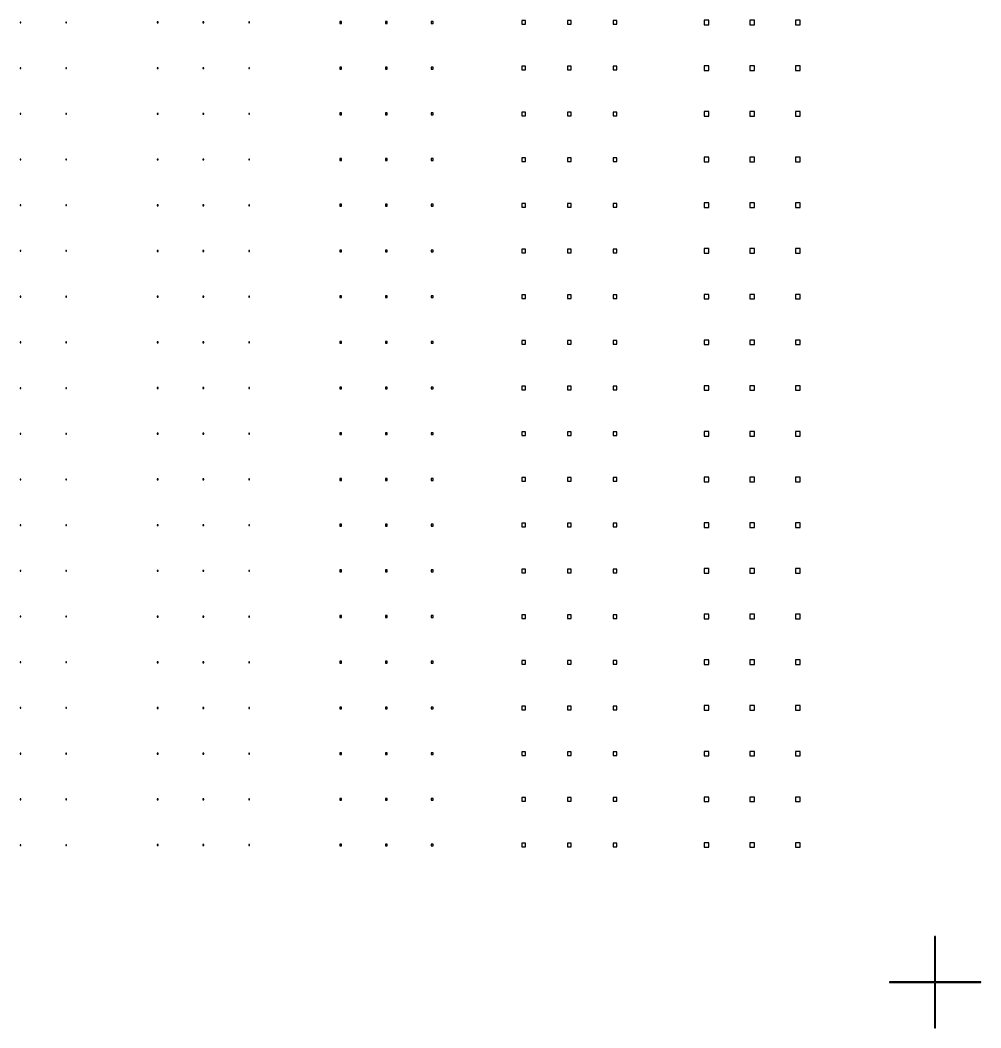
# Model space of a CAD drawing. Header units: metres. Extents: x -21500 to 21500, y -23900 to 23900.
# Drawn here: x 10996 to 21500, y -23900 to -12875 of the extents above; entities that cross this region are included whole.
import ezdxf

# ---------------------------------------------------------------- set-up
doc = ezdxf.new("R2010")
doc.units = ezdxf.units.M

msp = doc.modelspace()

# ---------------------------------------------------------------- linework, layer by layer
for p, q in [((11004, -12896), (10996, -12896)), ((10996, -12896), (10996, -12904)), ((11004, -12904), (11004, -12896)), ((11504, -12896), (11496, -12896)), ((11496, -12896), (11496, -12904)), ((11504, -12904), (11504, -12896)), ((12505, -12895), (12495, -12895)), ((12495, -12895), (12495, -12905)), ((12505, -12905), (12505, -12895)), ((13005, -12895), (12995, -12895)), ((12995, -12895), (12995, -12905)), ((13005, -12905), (13005, -12895)), ((13505, -12895), (13495, -12895)), ((13495, -12895), (13495, -12905)), ((13505, -12905), (13505, -12895)), ((14510, -12890), (14490, -12890)), ((14490, -12890), (14490, -12910)), ((14510, -12910), (14510, -12890)), ((15010, -12890), (14990, -12890)), ((14990, -12890), (14990, -12910)), ((15010, -12910), (15010, -12890)), ((15510, -12890), (15490, -12890)), ((15490, -12890), (15490, -12910)), ((15510, -12910), (15510, -12890)), ((16520, -12880), (16480, -12880)), ((16480, -12880), (16480, -12920)), ((16520, -12920), (16520, -12880)), ((17020, -12880), (16980, -12880)), ((16980, -12880), (16980, -12920)), ((17020, -12920), (17020, -12880)), ((17520, -12880), (17480, -12880)), ((17480, -12880), (17480, -12920)), ((17520, -12920), (17520, -12880)), ((18525, -12875), (18475, -12875)), ((18475, -12875), (18475, -12925)), ((18525, -12925), (18525, -12875)), ((19025, -12875), (18975, -12875)), ((18975, -12875), (18975, -12925)), ((19025, -12925), (19025, -12875)), ((19525, -12875), (19475, -12875)), ((19475, -12875), (19475, -12925)), ((19525, -12925), (19525, -12875)), ((10996, -12904), (11004, -12904)), ((11496, -12904), (11504, -12904)), ((12495, -12905), (12505, -12905)), ((12995, -12905), (13005, -12905)), ((13495, -12905), (13505, -12905)), ((14490, -12910), (14510, -12910)), ((14990, -12910), (15010, -12910)), ((15490, -12910), (15510, -12910)), ((16480, -12920), (16520, -12920)), ((16980, -12920), (17020, -12920)), ((17480, -12920), (17520, -12920)), ((18475, -12925), (18525, -12925)), ((18975, -12925), (19025, -12925)), ((19475, -12925), (19525, -12925)), ((11004, -13396), (10996, -13396)), ((10996, -13396), (10996, -13404)), ((10996, -13404), (11004, -13404)), ((11004, -13404), (11004, -13396)), ((11504, -13396), (11496, -13396)), ((11496, -13396), (11496, -13404)), ((11496, -13404), (11504, -13404)), ((11504, -13404), (11504, -13396)), ((12505, -13395), (12495, -13395)), ((12495, -13395), (12495, -13405)), ((12495, -13405), (12505, -13405)), ((12505, -13405), (12505, -13395)), ((13005, -13395), (12995, -13395)), ((12995, -13395), (12995, -13405)), ((12995, -13405), (13005, -13405)), ((13005, -13405), (13005, -13395)), ((13505, -13395), (13495, -13395)), ((13495, -13395), (13495, -13405)), ((13495, -13405), (13505, -13405)), ((13505, -13405), (13505, -13395)), ((14510, -13390), (14490, -13390)), ((14490, -13390), (14490, -13410)), ((14490, -13410), (14510, -13410)), ((14510, -13410), (14510, -13390)), ((15010, -13390), (14990, -13390)), ((14990, -13390), (14990, -13410)), ((14990, -13410), (15010, -13410)), ((15010, -13410), (15010, -13390)), ((15510, -13390), (15490, -13390)), ((15490, -13390), (15490, -13410)), ((15490, -13410), (15510, -13410)), ((15510, -13410), (15510, -13390)), ((16520, -13380), (16480, -13380)), ((16480, -13380), (16480, -13420)), ((16480, -13420), (16520, -13420)), ((16520, -13420), (16520, -13380)), ((17020, -13380), (16980, -13380)), ((16980, -13380), (16980, -13420)), ((16980, -13420), (17020, -13420)), ((17020, -13420), (17020, -13380)), ((17520, -13380), (17480, -13380)), ((17480, -13380), (17480, -13420)), ((17480, -13420), (17520, -13420)), ((17520, -13420), (17520, -13380)), ((18525, -13375), (18475, -13375)), ((18475, -13375), (18475, -13425)), ((18475, -13425), (18525, -13425)), ((18525, -13425), (18525, -13375)), ((19025, -13375), (18975, -13375)), ((18975, -13375), (18975, -13425)), ((18975, -13425), (19025, -13425)), ((19025, -13425), (19025, -13375)), ((19525, -13375), (19475, -13375)), ((19475, -13375), (19475, -13425)), ((19475, -13425), (19525, -13425)), ((19525, -13425), (19525, -13375)), ((14510, -13890), (14490, -13890)), ((14490, -13890), (14490, -13910)), ((14510, -13910), (14510, -13890)), ((15010, -13890), (14990, -13890)), ((14990, -13890), (14990, -13910)), ((15010, -13910), (15010, -13890)), ((15510, -13890), (15490, -13890)), ((15490, -13890), (15490, -13910)), ((15510, -13910), (15510, -13890)), ((16520, -13880), (16480, -13880)), ((16480, -13880), (16480, -13920)), ((16520, -13920), (16520, -13880)), ((17020, -13880), (16980, -13880)), ((16980, -13880), (16980, -13920)), ((17020, -13920), (17020, -13880)), ((17520, -13880), (17480, -13880)), ((17480, -13880), (17480, -13920)), ((17520, -13920), (17520, -13880)), ((18525, -13875), (18475, -13875)), ((18475, -13875), (18475, -13925)), ((18525, -13925), (18525, -13875)), ((19025, -13875), (18975, -13875)), ((18975, -13875), (18975, -13925)), ((19025, -13925), (19025, -13875)), ((19525, -13875), (19475, -13875)), ((19475, -13875), (19475, -13925)), ((19525, -13925), (19525, -13875)), ((11004, -13896), (10996, -13896)), ((10996, -13896), (10996, -13904)), ((10996, -13904), (11004, -13904)), ((11004, -13904), (11004, -13896)), ((11504, -13896), (11496, -13896)), ((11496, -13896), (11496, -13904)), ((11496, -13904), (11504, -13904)), ((11504, -13904), (11504, -13896)), ((12505, -13895), (12495, -13895)), ((12495, -13895), (12495, -13905)), ((12495, -13905), (12505, -13905)), ((12505, -13905), (12505, -13895)), ((13005, -13895), (12995, -13895)), ((12995, -13895), (12995, -13905)), ((12995, -13905), (13005, -13905)), ((13005, -13905), (13005, -13895)), ((13505, -13895), (13495, -13895)), ((13495, -13895), (13495, -13905)), ((13495, -13905), (13505, -13905)), ((13505, -13905), (13505, -13895)), ((14490, -13910), (14510, -13910)), ((14990, -13910), (15010, -13910)), ((15490, -13910), (15510, -13910)), ((16480, -13920), (16520, -13920)), ((16980, -13920), (17020, -13920)), ((17480, -13920), (17520, -13920)), ((18475, -13925), (18525, -13925)), ((18975, -13925), (19025, -13925)), ((19475, -13925), (19525, -13925)), ((11004, -14396), (10996, -14396)), ((10996, -14396), (10996, -14404)), ((10996, -14404), (11004, -14404)), ((11004, -14404), (11004, -14396)), ((11504, -14396), (11496, -14396)), ((11496, -14396), (11496, -14404)), ((11496, -14404), (11504, -14404)), ((11504, -14404), (11504, -14396)), ((12505, -14395), (12495, -14395)), ((12495, -14395), (12495, -14405)), ((12495, -14405), (12505, -14405)), ((12505, -14405), (12505, -14395)), ((13005, -14395), (12995, -14395)), ((12995, -14395), (12995, -14405)), ((12995, -14405), (13005, -14405)), ((13005, -14405), (13005, -14395)), ((13505, -14395), (13495, -14395)), ((13495, -14395), (13495, -14405)), ((13495, -14405), (13505, -14405)), ((13505, -14405), (13505, -14395)), ((14510, -14390), (14490, -14390)), ((14490, -14390), (14490, -14410)), ((14490, -14410), (14510, -14410)), ((14510, -14410), (14510, -14390)), ((15010, -14390), (14990, -14390)), ((14990, -14390), (14990, -14410)), ((14990, -14410), (15010, -14410)), ((15010, -14410), (15010, -14390)), ((15510, -14390), (15490, -14390)), ((15490, -14390), (15490, -14410)), ((15490, -14410), (15510, -14410)), ((15510, -14410), (15510, -14390)), ((16520, -14380), (16480, -14380)), ((16480, -14380), (16480, -14420)), ((16480, -14420), (16520, -14420)), ((16520, -14420), (16520, -14380)), ((17020, -14380), (16980, -14380)), ((16980, -14380), (16980, -14420)), ((16980, -14420), (17020, -14420)), ((17020, -14420), (17020, -14380)), ((17520, -14380), (17480, -14380)), ((17480, -14380), (17480, -14420)), ((17480, -14420), (17520, -14420)), ((17520, -14420), (17520, -14380)), ((18525, -14375), (18475, -14375)), ((18475, -14375), (18475, -14425)), ((18475, -14425), (18525, -14425)), ((18525, -14425), (18525, -14375)), ((19025, -14375), (18975, -14375)), ((18975, -14375), (18975, -14425)), ((18975, -14425), (19025, -14425)), ((19025, -14425), (19025, -14375)), ((19525, -14375), (19475, -14375)), ((19475, -14375), (19475, -14425)), ((19475, -14425), (19525, -14425)), ((19525, -14425), (19525, -14375)), ((16520, -14880), (16480, -14880)), ((16480, -14880), (16480, -14920)), ((16520, -14920), (16520, -14880)), ((17020, -14880), (16980, -14880)), ((16980, -14880), (16980, -14920)), ((17020, -14920), (17020, -14880)), ((17520, -14880), (17480, -14880)), ((17480, -14880), (17480, -14920)), ((17520, -14920), (17520, -14880)), ((18525, -14875), (18475, -14875)), ((18475, -14875), (18475, -14925)), ((18525, -14925), (18525, -14875)), ((19025, -14875), (18975, -14875)), ((18975, -14875), (18975, -14925)), ((19025, -14925), (19025, -14875)), ((19525, -14875), (19475, -14875)), ((19475, -14875), (19475, -14925)), ((19525, -14925), (19525, -14875)), ((11004, -14896), (10996, -14896)), ((10996, -14896), (10996, -14904)), ((10996, -14904), (11004, -14904)), ((11004, -14904), (11004, -14896)), ((11504, -14896), (11496, -14896)), ((11496, -14896), (11496, -14904)), ((11496, -14904), (11504, -14904)), ((11504, -14904), (11504, -14896)), ((12505, -14895), (12495, -14895)), ((12495, -14895), (12495, -14905)), ((12495, -14905), (12505, -14905)), ((12505, -14905), (12505, -14895)), ((13005, -14895), (12995, -14895)), ((12995, -14895), (12995, -14905)), ((12995, -14905), (13005, -14905)), ((13005, -14905), (13005, -14895)), ((13505, -14895), (13495, -14895)), ((13495, -14895), (13495, -14905)), ((13495, -14905), (13505, -14905)), ((13505, -14905), (13505, -14895)), ((14510, -14890), (14490, -14890)), ((14490, -14890), (14490, -14910)), ((14490, -14910), (14510, -14910)), ((14510, -14910), (14510, -14890)), ((15010, -14890), (14990, -14890)), ((14990, -14890), (14990, -14910)), ((14990, -14910), (15010, -14910)), ((15010, -14910), (15010, -14890)), ((15510, -14890), (15490, -14890)), ((15490, -14890), (15490, -14910)), ((15490, -14910), (15510, -14910)), ((15510, -14910), (15510, -14890)), ((16480, -14920), (16520, -14920)), ((16980, -14920), (17020, -14920)), ((17480, -14920), (17520, -14920)), ((18475, -14925), (18525, -14925)), ((18975, -14925), (19025, -14925)), ((19475, -14925), (19525, -14925)), ((11004, -15396), (10996, -15396)), ((10996, -15396), (10996, -15404)), ((10996, -15404), (11004, -15404)), ((11004, -15404), (11004, -15396)), ((11504, -15396), (11496, -15396)), ((11496, -15396), (11496, -15404)), ((11496, -15404), (11504, -15404)), ((11504, -15404), (11504, -15396)), ((12505, -15395), (12495, -15395)), ((12495, -15395), (12495, -15405)), ((12495, -15405), (12505, -15405)), ((12505, -15405), (12505, -15395)), ((13005, -15395), (12995, -15395)), ((12995, -15395), (12995, -15405)), ((12995, -15405), (13005, -15405)), ((13005, -15405), (13005, -15395)), ((13505, -15395), (13495, -15395)), ((13495, -15395), (13495, -15405)), ((13495, -15405), (13505, -15405)), ((13505, -15405), (13505, -15395)), ((14510, -15390), (14490, -15390)), ((14490, -15390), (14490, -15410)), ((14490, -15410), (14510, -15410)), ((14510, -15410), (14510, -15390)), ((15010, -15390), (14990, -15390)), ((14990, -15390), (14990, -15410)), ((14990, -15410), (15010, -15410)), ((15010, -15410), (15010, -15390)), ((15510, -15390), (15490, -15390)), ((15490, -15390), (15490, -15410)), ((15490, -15410), (15510, -15410)), ((15510, -15410), (15510, -15390)), ((16520, -15380), (16480, -15380)), ((16480, -15380), (16480, -15420)), ((16480, -15420), (16520, -15420)), ((16520, -15420), (16520, -15380)), ((17020, -15380), (16980, -15380)), ((16980, -15380), (16980, -15420)), ((16980, -15420), (17020, -15420)), ((17020, -15420), (17020, -15380)), ((17520, -15380), (17480, -15380)), ((17480, -15380), (17480, -15420)), ((17480, -15420), (17520, -15420)), ((17520, -15420), (17520, -15380)), ((18525, -15375), (18475, -15375)), ((18475, -15375), (18475, -15425)), ((18475, -15425), (18525, -15425)), ((18525, -15425), (18525, -15375)), ((19025, -15375), (18975, -15375)), ((18975, -15375), (18975, -15425)), ((18975, -15425), (19025, -15425)), ((19025, -15425), (19025, -15375)), ((19525, -15375), (19475, -15375)), ((19475, -15375), (19475, -15425)), ((19475, -15425), (19525, -15425)), ((19525, -15425), (19525, -15375)), ((18525, -15875), (18475, -15875)), ((18475, -15875), (18475, -15925)), ((18525, -15925), (18525, -15875)), ((19025, -15875), (18975, -15875)), ((18975, -15875), (18975, -15925)), ((19025, -15925), (19025, -15875)), ((19525, -15875), (19475, -15875)), ((19475, -15875), (19475, -15925)), ((19525, -15925), (19525, -15875)), ((11004, -15896), (10996, -15896)), ((10996, -15896), (10996, -15904)), ((10996, -15904), (11004, -15904)), ((11004, -15904), (11004, -15896)), ((11504, -15896), (11496, -15896)), ((11496, -15896), (11496, -15904)), ((11496, -15904), (11504, -15904)), ((11504, -15904), (11504, -15896)), ((12505, -15895), (12495, -15895)), ((12495, -15895), (12495, -15905)), ((12495, -15905), (12505, -15905)), ((12505, -15905), (12505, -15895)), ((13005, -15895), (12995, -15895)), ((12995, -15895), (12995, -15905)), ((12995, -15905), (13005, -15905)), ((13005, -15905), (13005, -15895)), ((13505, -15895), (13495, -15895)), ((13495, -15895), (13495, -15905)), ((13495, -15905), (13505, -15905)), ((13505, -15905), (13505, -15895)), ((14510, -15890), (14490, -15890)), ((14490, -15890), (14490, -15910)), ((14490, -15910), (14510, -15910)), ((14510, -15910), (14510, -15890)), ((15010, -15890), (14990, -15890)), ((14990, -15890), (14990, -15910)), ((14990, -15910), (15010, -15910)), ((15010, -15910), (15010, -15890)), ((15510, -15890), (15490, -15890)), ((15490, -15890), (15490, -15910)), ((15490, -15910), (15510, -15910)), ((15510, -15910), (15510, -15890)), ((16520, -15880), (16480, -15880)), ((16480, -15880), (16480, -15920)), ((16480, -15920), (16520, -15920)), ((16520, -15920), (16520, -15880)), ((17020, -15880), (16980, -15880)), ((16980, -15880), (16980, -15920)), ((16980, -15920), (17020, -15920)), ((17020, -15920), (17020, -15880)), ((17520, -15880), (17480, -15880)), ((17480, -15880), (17480, -15920)), ((17480, -15920), (17520, -15920)), ((17520, -15920), (17520, -15880)), ((18475, -15925), (18525, -15925)), ((18975, -15925), (19025, -15925)), ((19475, -15925), (19525, -15925)), ((11004, -16396), (10996, -16396)), ((10996, -16396), (10996, -16404)), ((10996, -16404), (11004, -16404)), ((11004, -16404), (11004, -16396)), ((11504, -16396), (11496, -16396)), ((11496, -16396), (11496, -16404)), ((11496, -16404), (11504, -16404)), ((11504, -16404), (11504, -16396)), ((12505, -16395), (12495, -16395)), ((12495, -16395), (12495, -16405)), ((12495, -16405), (12505, -16405)), ((12505, -16405), (12505, -16395)), ((13005, -16395), (12995, -16395)), ((12995, -16395), (12995, -16405)), ((12995, -16405), (13005, -16405)), ((13005, -16405), (13005, -16395)), ((13505, -16395), (13495, -16395)), ((13495, -16395), (13495, -16405)), ((13495, -16405), (13505, -16405)), ((13505, -16405), (13505, -16395)), ((14510, -16390), (14490, -16390)), ((14490, -16390), (14490, -16410)), ((14490, -16410), (14510, -16410)), ((14510, -16410), (14510, -16390)), ((15010, -16390), (14990, -16390)), ((14990, -16390), (14990, -16410)), ((14990, -16410), (15010, -16410)), ((15010, -16410), (15010, -16390)), ((15510, -16390), (15490, -16390)), ((15490, -16390), (15490, -16410)), ((15490, -16410), (15510, -16410)), ((15510, -16410), (15510, -16390)), ((16520, -16380), (16480, -16380)), ((16480, -16380), (16480, -16420)), ((16480, -16420), (16520, -16420)), ((16520, -16420), (16520, -16380)), ((17020, -16380), (16980, -16380)), ((16980, -16380), (16980, -16420)), ((16980, -16420), (17020, -16420)), ((17020, -16420), (17020, -16380)), ((17520, -16380), (17480, -16380)), ((17480, -16380), (17480, -16420)), ((17480, -16420), (17520, -16420)), ((17520, -16420), (17520, -16380)), ((18525, -16375), (18475, -16375)), ((18475, -16375), (18475, -16425)), ((18475, -16425), (18525, -16425)), ((18525, -16425), (18525, -16375)), ((19025, -16375), (18975, -16375)), ((18975, -16375), (18975, -16425)), ((18975, -16425), (19025, -16425)), ((19025, -16425), (19025, -16375)), ((19525, -16375), (19475, -16375)), ((19475, -16375), (19475, -16425)), ((19475, -16425), (19525, -16425)), ((19525, -16425), (19525, -16375)), ((11004, -16896), (10996, -16896)), ((10996, -16896), (10996, -16904)), ((10996, -16904), (11004, -16904)), ((11004, -16904), (11004, -16896)), ((11504, -16896), (11496, -16896)), ((11496, -16896), (11496, -16904)), ((11496, -16904), (11504, -16904)), ((11504, -16904), (11504, -16896)), ((12505, -16895), (12495, -16895)), ((12495, -16895), (12495, -16905)), ((12495, -16905), (12505, -16905)), ((12505, -16905), (12505, -16895)), ((13005, -16895), (12995, -16895)), ((12995, -16895), (12995, -16905)), ((12995, -16905), (13005, -16905)), ((13005, -16905), (13005, -16895)), ((13505, -16895), (13495, -16895)), ((13495, -16895), (13495, -16905)), ((13495, -16905), (13505, -16905)), ((13505, -16905), (13505, -16895)), ((14510, -16890), (14490, -16890)), ((14490, -16890), (14490, -16910)), ((14490, -16910), (14510, -16910)), ((14510, -16910), (14510, -16890)), ((15010, -16890), (14990, -16890)), ((14990, -16890), (14990, -16910)), ((14990, -16910), (15010, -16910)), ((15010, -16910), (15010, -16890)), ((15510, -16890), (15490, -16890)), ((15490, -16890), (15490, -16910)), ((15490, -16910), (15510, -16910)), ((15510, -16910), (15510, -16890)), ((16520, -16880), (16480, -16880)), ((16480, -16880), (16480, -16920)), ((16480, -16920), (16520, -16920)), ((16520, -16920), (16520, -16880)), ((17020, -16880), (16980, -16880)), ((16980, -16880), (16980, -16920)), ((16980, -16920), (17020, -16920)), ((17020, -16920), (17020, -16880)), ((17520, -16880), (17480, -16880)), ((17480, -16880), (17480, -16920)), ((17480, -16920), (17520, -16920)), ((17520, -16920), (17520, -16880)), ((18525, -16875), (18475, -16875)), ((18475, -16875), (18475, -16925)), ((18475, -16925), (18525, -16925)), ((18525, -16925), (18525, -16875)), ((19025, -16875), (18975, -16875)), ((18975, -16875), (18975, -16925)), ((18975, -16925), (19025, -16925)), ((19025, -16925), (19025, -16875)), ((19525, -16875), (19475, -16875)), ((19475, -16875), (19475, -16925)), ((19475, -16925), (19525, -16925)), ((19525, -16925), (19525, -16875)), ((11004, -17396), (10996, -17396)), ((10996, -17396), (10996, -17404)), ((10996, -17404), (11004, -17404)), ((11004, -17404), (11004, -17396)), ((11504, -17396), (11496, -17396)), ((11496, -17396), (11496, -17404)), ((11496, -17404), (11504, -17404)), ((11504, -17404), (11504, -17396)), ((12505, -17395), (12495, -17395)), ((12495, -17395), (12495, -17405)), ((12495, -17405), (12505, -17405)), ((12505, -17405), (12505, -17395)), ((13005, -17395), (12995, -17395)), ((12995, -17395), (12995, -17405)), ((12995, -17405), (13005, -17405)), ((13005, -17405), (13005, -17395)), ((13505, -17395), (13495, -17395)), ((13495, -17395), (13495, -17405)), ((13495, -17405), (13505, -17405)), ((13505, -17405), (13505, -17395)), ((14510, -17390), (14490, -17390)), ((14490, -17390), (14490, -17410)), ((14490, -17410), (14510, -17410)), ((14510, -17410), (14510, -17390)), ((15010, -17390), (14990, -17390)), ((14990, -17390), (14990, -17410)), ((14990, -17410), (15010, -17410)), ((15010, -17410), (15010, -17390)), ((15510, -17390), (15490, -17390)), ((15490, -17390), (15490, -17410)), ((15490, -17410), (15510, -17410)), ((15510, -17410), (15510, -17390)), ((16520, -17380), (16480, -17380)), ((16480, -17380), (16480, -17420)), ((16520, -17420), (16520, -17380)), ((17020, -17380), (16980, -17380)), ((16980, -17380), (16980, -17420)), ((17020, -17420), (17020, -17380)), ((17520, -17380), (17480, -17380)), ((17480, -17380), (17480, -17420)), ((17520, -17420), (17520, -17380)), ((18525, -17375), (18475, -17375)), ((18475, -17375), (18475, -17425)), ((18525, -17425), (18525, -17375)), ((19025, -17375), (18975, -17375)), ((18975, -17375), (18975, -17425)), ((19025, -17425), (19025, -17375)), ((19525, -17375), (19475, -17375)), ((19475, -17375), (19475, -17425)), ((19525, -17425), (19525, -17375)), ((16480, -17420), (16520, -17420)), ((16980, -17420), (17020, -17420)), ((17480, -17420), (17520, -17420)), ((18475, -17425), (18525, -17425)), ((18975, -17425), (19025, -17425)), ((19475, -17425), (19525, -17425)), ((11004, -17896), (10996, -17896)), ((10996, -17896), (10996, -17904)), ((10996, -17904), (11004, -17904)), ((11004, -17904), (11004, -17896)), ((11504, -17896), (11496, -17896)), ((11496, -17896), (11496, -17904)), ((11496, -17904), (11504, -17904)), ((11504, -17904), (11504, -17896)), ((12505, -17895), (12495, -17895)), ((12495, -17895), (12495, -17905)), ((12495, -17905), (12505, -17905)), ((12505, -17905), (12505, -17895)), ((13005, -17895), (12995, -17895)), ((12995, -17895), (12995, -17905)), ((12995, -17905), (13005, -17905)), ((13005, -17905), (13005, -17895)), ((13505, -17895), (13495, -17895)), ((13495, -17895), (13495, -17905)), ((13495, -17905), (13505, -17905)), ((13505, -17905), (13505, -17895)), ((14510, -17890), (14490, -17890)), ((14490, -17890), (14490, -17910)), ((14490, -17910), (14510, -17910)), ((14510, -17910), (14510, -17890)), ((15010, -17890), (14990, -17890)), ((14990, -17890), (14990, -17910)), ((14990, -17910), (15010, -17910)), ((15010, -17910), (15010, -17890)), ((15510, -17890), (15490, -17890)), ((15490, -17890), (15490, -17910)), ((15490, -17910), (15510, -17910)), ((15510, -17910), (15510, -17890)), ((16520, -17880), (16480, -17880)), ((16480, -17880), (16480, -17920)), ((16480, -17920), (16520, -17920)), ((16520, -17920), (16520, -17880)), ((17020, -17880), (16980, -17880)), ((16980, -17880), (16980, -17920)), ((16980, -17920), (17020, -17920)), ((17020, -17920), (17020, -17880)), ((17520, -17880), (17480, -17880)), ((17480, -17880), (17480, -17920)), ((17480, -17920), (17520, -17920)), ((17520, -17920), (17520, -17880)), ((18525, -17875), (18475, -17875)), ((18475, -17875), (18475, -17925)), ((18475, -17925), (18525, -17925)), ((18525, -17925), (18525, -17875)), ((19025, -17875), (18975, -17875)), ((18975, -17875), (18975, -17925)), ((18975, -17925), (19025, -17925)), ((19025, -17925), (19025, -17875)), ((19525, -17875), (19475, -17875)), ((19475, -17875), (19475, -17925)), ((19475, -17925), (19525, -17925)), ((19525, -17925), (19525, -17875)), ((11004, -18396), (10996, -18396)), ((10996, -18396), (10996, -18404)), ((10996, -18404), (11004, -18404)), ((11004, -18404), (11004, -18396)), ((11504, -18396), (11496, -18396)), ((11496, -18396), (11496, -18404)), ((11496, -18404), (11504, -18404)), ((11504, -18404), (11504, -18396)), ((12505, -18395), (12495, -18395)), ((12495, -18395), (12495, -18405)), ((12495, -18405), (12505, -18405)), ((12505, -18405), (12505, -18395)), ((13005, -18395), (12995, -18395)), ((12995, -18395), (12995, -18405)), ((12995, -18405), (13005, -18405)), ((13005, -18405), (13005, -18395)), ((13505, -18395), (13495, -18395)), ((13495, -18395), (13495, -18405)), ((13495, -18405), (13505, -18405)), ((13505, -18405), (13505, -18395)), ((14510, -18390), (14490, -18390)), ((14490, -18390), (14490, -18410)), ((14490, -18410), (14510, -18410)), ((14510, -18410), (14510, -18390)), ((15010, -18390), (14990, -18390)), ((14990, -18390), (14990, -18410)), ((14990, -18410), (15010, -18410)), ((15010, -18410), (15010, -18390)), ((15510, -18390), (15490, -18390)), ((15490, -18390), (15490, -18410)), ((15490, -18410), (15510, -18410)), ((15510, -18410), (15510, -18390)), ((16520, -18380), (16480, -18380)), ((16480, -18380), (16480, -18420)), ((16520, -18420), (16520, -18380)), ((17020, -18380), (16980, -18380)), ((16980, -18380), (16980, -18420)), ((17020, -18420), (17020, -18380)), ((17520, -18380), (17480, -18380)), ((17480, -18380), (17480, -18420)), ((17520, -18420), (17520, -18380)), ((18525, -18375), (18475, -18375)), ((18475, -18375), (18475, -18425)), ((18525, -18425), (18525, -18375)), ((19025, -18375), (18975, -18375)), ((18975, -18375), (18975, -18425)), ((19025, -18425), (19025, -18375)), ((19525, -18375), (19475, -18375)), ((19475, -18375), (19475, -18425)), ((19525, -18425), (19525, -18375)), ((16480, -18420), (16520, -18420)), ((16980, -18420), (17020, -18420)), ((17480, -18420), (17520, -18420)), ((18475, -18425), (18525, -18425)), ((18975, -18425), (19025, -18425)), ((19475, -18425), (19525, -18425)), ((11004, -18896), (10996, -18896)), ((10996, -18896), (10996, -18904)), ((10996, -18904), (11004, -18904)), ((11004, -18904), (11004, -18896)), ((11504, -18896), (11496, -18896)), ((11496, -18896), (11496, -18904)), ((11496, -18904), (11504, -18904)), ((11504, -18904), (11504, -18896)), ((12505, -18895), (12495, -18895)), ((12495, -18895), (12495, -18905)), ((12495, -18905), (12505, -18905)), ((12505, -18905), (12505, -18895)), ((13005, -18895), (12995, -18895)), ((12995, -18895), (12995, -18905)), ((12995, -18905), (13005, -18905)), ((13005, -18905), (13005, -18895)), ((13505, -18895), (13495, -18895)), ((13495, -18895), (13495, -18905)), ((13495, -18905), (13505, -18905)), ((13505, -18905), (13505, -18895)), ((14510, -18890), (14490, -18890)), ((14490, -18890), (14490, -18910)), ((14490, -18910), (14510, -18910)), ((14510, -18910), (14510, -18890)), ((15010, -18890), (14990, -18890)), ((14990, -18890), (14990, -18910)), ((14990, -18910), (15010, -18910)), ((15010, -18910), (15010, -18890)), ((15510, -18890), (15490, -18890)), ((15490, -18890), (15490, -18910)), ((15490, -18910), (15510, -18910)), ((15510, -18910), (15510, -18890)), ((16520, -18880), (16480, -18880)), ((16480, -18880), (16480, -18920)), ((16480, -18920), (16520, -18920)), ((16520, -18920), (16520, -18880)), ((17020, -18880), (16980, -18880)), ((16980, -18880), (16980, -18920)), ((16980, -18920), (17020, -18920)), ((17020, -18920), (17020, -18880)), ((17520, -18880), (17480, -18880)), ((17480, -18880), (17480, -18920)), ((17480, -18920), (17520, -18920)), ((17520, -18920), (17520, -18880)), ((18525, -18875), (18475, -18875)), ((18475, -18875), (18475, -18925)), ((18475, -18925), (18525, -18925)), ((18525, -18925), (18525, -18875)), ((19025, -18875), (18975, -18875)), ((18975, -18875), (18975, -18925)), ((18975, -18925), (19025, -18925)), ((19025, -18925), (19025, -18875)), ((19525, -18875), (19475, -18875)), ((19475, -18875), (19475, -18925)), ((19475, -18925), (19525, -18925)), ((19525, -18925), (19525, -18875)), ((11004, -19396), (10996, -19396)), ((10996, -19396), (10996, -19404)), ((10996, -19404), (11004, -19404)), ((11004, -19404), (11004, -19396)), ((11504, -19396), (11496, -19396)), ((11496, -19396), (11496, -19404)), ((11496, -19404), (11504, -19404)), ((11504, -19404), (11504, -19396)), ((12505, -19395), (12495, -19395)), ((12495, -19395), (12495, -19405)), ((12505, -19405), (12505, -19395)), ((13005, -19395), (12995, -19395)), ((12995, -19395), (12995, -19405)), ((13005, -19405), (13005, -19395)), ((13505, -19395), (13495, -19395)), ((13495, -19395), (13495, -19405)), ((13505, -19405), (13505, -19395)), ((14510, -19390), (14490, -19390)), ((14490, -19390), (14490, -19410)), ((14510, -19410), (14510, -19390)), ((15010, -19390), (14990, -19390)), ((14990, -19390), (14990, -19410)), ((15010, -19410), (15010, -19390)), ((15510, -19390), (15490, -19390)), ((15490, -19390), (15490, -19410)), ((15510, -19410), (15510, -19390)), ((16520, -19380), (16480, -19380)), ((16480, -19380), (16480, -19420)), ((16520, -19420), (16520, -19380)), ((17020, -19380), (16980, -19380)), ((16980, -19380), (16980, -19420)), ((17020, -19420), (17020, -19380)), ((17520, -19380), (17480, -19380)), ((17480, -19380), (17480, -19420)), ((17520, -19420), (17520, -19380)), ((18525, -19375), (18475, -19375)), ((18475, -19375), (18475, -19425)), ((18525, -19425), (18525, -19375)), ((19025, -19375), (18975, -19375)), ((18975, -19375), (18975, -19425)), ((19025, -19425), (19025, -19375)), ((19525, -19375), (19475, -19375)), ((19475, -19375), (19475, -19425)), ((19525, -19425), (19525, -19375)), ((12495, -19405), (12505, -19405)), ((12995, -19405), (13005, -19405)), ((13495, -19405), (13505, -19405)), ((14490, -19410), (14510, -19410)), ((14990, -19410), (15010, -19410)), ((15490, -19410), (15510, -19410)), ((16480, -19420), (16520, -19420)), ((16980, -19420), (17020, -19420)), ((17480, -19420), (17520, -19420)), ((18475, -19425), (18525, -19425)), ((18975, -19425), (19025, -19425)), ((19475, -19425), (19525, -19425)), ((11004, -19896), (10996, -19896)), ((10996, -19896), (10996, -19904)), ((10996, -19904), (11004, -19904)), ((11004, -19904), (11004, -19896)), ((11504, -19896), (11496, -19896)), ((11496, -19896), (11496, -19904)), ((11496, -19904), (11504, -19904)), ((11504, -19904), (11504, -19896)), ((12505, -19895), (12495, -19895)), ((12495, -19895), (12495, -19905)), ((12495, -19905), (12505, -19905)), ((12505, -19905), (12505, -19895)), ((13005, -19895), (12995, -19895)), ((12995, -19895), (12995, -19905)), ((12995, -19905), (13005, -19905)), ((13005, -19905), (13005, -19895)), ((13505, -19895), (13495, -19895)), ((13495, -19895), (13495, -19905)), ((13495, -19905), (13505, -19905)), ((13505, -19905), (13505, -19895)), ((14510, -19890), (14490, -19890)), ((14490, -19890), (14490, -19910)), ((14490, -19910), (14510, -19910)), ((14510, -19910), (14510, -19890)), ((15010, -19890), (14990, -19890)), ((14990, -19890), (14990, -19910)), ((14990, -19910), (15010, -19910)), ((15010, -19910), (15010, -19890)), ((15510, -19890), (15490, -19890)), ((15490, -19890), (15490, -19910)), ((15490, -19910), (15510, -19910)), ((15510, -19910), (15510, -19890)), ((16520, -19880), (16480, -19880)), ((16480, -19880), (16480, -19920)), ((16480, -19920), (16520, -19920)), ((16520, -19920), (16520, -19880)), ((17020, -19880), (16980, -19880)), ((16980, -19880), (16980, -19920)), ((16980, -19920), (17020, -19920)), ((17020, -19920), (17020, -19880)), ((17520, -19880), (17480, -19880)), ((17480, -19880), (17480, -19920)), ((17480, -19920), (17520, -19920)), ((17520, -19920), (17520, -19880)), ((18525, -19875), (18475, -19875)), ((18475, -19875), (18475, -19925)), ((18475, -19925), (18525, -19925)), ((18525, -19925), (18525, -19875)), ((19025, -19875), (18975, -19875)), ((18975, -19875), (18975, -19925)), ((18975, -19925), (19025, -19925)), ((19025, -19925), (19025, -19875)), ((19525, -19875), (19475, -19875)), ((19475, -19875), (19475, -19925)), ((19475, -19925), (19525, -19925)), ((19525, -19925), (19525, -19875)), ((11004, -20396), (10996, -20396)), ((10996, -20396), (10996, -20404)), ((11004, -20404), (11004, -20396)), ((11504, -20396), (11496, -20396)), ((11496, -20396), (11496, -20404)), ((11504, -20404), (11504, -20396)), ((12505, -20395), (12495, -20395)), ((12495, -20395), (12495, -20405)), ((12505, -20405), (12505, -20395)), ((13005, -20395), (12995, -20395)), ((12995, -20395), (12995, -20405)), ((13005, -20405), (13005, -20395)), ((13505, -20395), (13495, -20395)), ((13495, -20395), (13495, -20405)), ((13505, -20405), (13505, -20395)), ((14510, -20390), (14490, -20390)), ((14490, -20390), (14490, -20410)), ((14510, -20410), (14510, -20390)), ((15010, -20390), (14990, -20390)), ((14990, -20390), (14990, -20410)), ((15010, -20410), (15010, -20390)), ((15510, -20390), (15490, -20390)), ((15490, -20390), (15490, -20410)), ((15510, -20410), (15510, -20390)), ((16520, -20380), (16480, -20380)), ((16480, -20380), (16480, -20420)), ((16520, -20420), (16520, -20380)), ((17020, -20380), (16980, -20380)), ((16980, -20380), (16980, -20420)), ((17020, -20420), (17020, -20380)), ((17520, -20380), (17480, -20380)), ((17480, -20380), (17480, -20420)), ((17520, -20420), (17520, -20380)), ((18525, -20375), (18475, -20375)), ((18475, -20375), (18475, -20425)), ((18525, -20425), (18525, -20375)), ((19025, -20375), (18975, -20375)), ((18975, -20375), (18975, -20425)), ((19025, -20425), (19025, -20375)), ((19525, -20375), (19475, -20375)), ((19475, -20375), (19475, -20425)), ((19525, -20425), (19525, -20375)), ((10996, -20404), (11004, -20404)), ((11496, -20404), (11504, -20404)), ((12495, -20405), (12505, -20405)), ((12995, -20405), (13005, -20405)), ((13495, -20405), (13505, -20405)), ((14490, -20410), (14510, -20410)), ((14990, -20410), (15010, -20410)), ((15490, -20410), (15510, -20410)), ((16480, -20420), (16520, -20420)), ((16980, -20420), (17020, -20420)), ((17480, -20420), (17520, -20420)), ((18475, -20425), (18525, -20425)), ((18975, -20425), (19025, -20425)), ((19475, -20425), (19525, -20425)), ((11004, -20896), (10996, -20896)), ((10996, -20896), (10996, -20904)), ((10996, -20904), (11004, -20904)), ((11004, -20904), (11004, -20896)), ((11504, -20896), (11496, -20896)), ((11496, -20896), (11496, -20904)), ((11496, -20904), (11504, -20904)), ((11504, -20904), (11504, -20896)), ((12505, -20895), (12495, -20895)), ((12495, -20895), (12495, -20905)), ((12495, -20905), (12505, -20905)), ((12505, -20905), (12505, -20895)), ((13005, -20895), (12995, -20895)), ((12995, -20895), (12995, -20905)), ((12995, -20905), (13005, -20905)), ((13005, -20905), (13005, -20895)), ((13505, -20895), (13495, -20895)), ((13495, -20895), (13495, -20905)), ((13495, -20905), (13505, -20905)), ((13505, -20905), (13505, -20895)), ((14510, -20890), (14490, -20890)), ((14490, -20890), (14490, -20910)), ((14490, -20910), (14510, -20910)), ((14510, -20910), (14510, -20890)), ((15010, -20890), (14990, -20890)), ((14990, -20890), (14990, -20910)), ((14990, -20910), (15010, -20910)), ((15010, -20910), (15010, -20890)), ((15510, -20890), (15490, -20890)), ((15490, -20890), (15490, -20910)), ((15490, -20910), (15510, -20910)), ((15510, -20910), (15510, -20890)), ((16520, -20880), (16480, -20880)), ((16480, -20880), (16480, -20920)), ((16480, -20920), (16520, -20920)), ((16520, -20920), (16520, -20880)), ((17020, -20880), (16980, -20880)), ((16980, -20880), (16980, -20920)), ((16980, -20920), (17020, -20920)), ((17020, -20920), (17020, -20880)), ((17520, -20880), (17480, -20880)), ((17480, -20880), (17480, -20920)), ((17480, -20920), (17520, -20920)), ((17520, -20920), (17520, -20880)), ((18525, -20875), (18475, -20875)), ((18475, -20875), (18475, -20925)), ((18475, -20925), (18525, -20925)), ((18525, -20925), (18525, -20875)), ((19025, -20875), (18975, -20875)), ((18975, -20875), (18975, -20925)), ((18975, -20925), (19025, -20925)), ((19025, -20925), (19025, -20875)), ((19525, -20875), (19475, -20875)), ((19475, -20875), (19475, -20925)), ((19475, -20925), (19525, -20925)), ((19525, -20925), (19525, -20875)), ((16520, -21380), (16480, -21380)), ((16480, -21380), (16480, -21420)), ((16520, -21420), (16520, -21380)), ((17020, -21380), (16980, -21380)), ((16980, -21380), (16980, -21420)), ((17020, -21420), (17020, -21380)), ((17520, -21380), (17480, -21380)), ((17480, -21380), (17480, -21420)), ((17520, -21420), (17520, -21380)), ((18525, -21375), (18475, -21375)), ((18475, -21375), (18475, -21425)), ((18525, -21425), (18525, -21375)), ((19025, -21375), (18975, -21375)), ((18975, -21375), (18975, -21425)), ((19025, -21425), (19025, -21375)), ((19525, -21375), (19475, -21375)), ((19475, -21375), (19475, -21425)), ((19525, -21425), (19525, -21375)), ((11004, -21396), (10996, -21396)), ((10996, -21396), (10996, -21404)), ((10996, -21404), (11004, -21404)), ((11004, -21404), (11004, -21396)), ((11504, -21396), (11496, -21396)), ((11496, -21396), (11496, -21404)), ((11496, -21404), (11504, -21404)), ((11504, -21404), (11504, -21396)), ((12505, -21395), (12495, -21395)), ((12495, -21395), (12495, -21405)), ((12495, -21405), (12505, -21405)), ((12505, -21405), (12505, -21395)), ((13005, -21395), (12995, -21395)), ((12995, -21395), (12995, -21405)), ((12995, -21405), (13005, -21405)), ((13005, -21405), (13005, -21395)), ((13505, -21395), (13495, -21395)), ((13495, -21395), (13495, -21405)), ((13495, -21405), (13505, -21405)), ((13505, -21405), (13505, -21395)), ((14510, -21390), (14490, -21390)), ((14490, -21390), (14490, -21410)), ((14490, -21410), (14510, -21410)), ((14510, -21410), (14510, -21390)), ((15010, -21390), (14990, -21390)), ((14990, -21390), (14990, -21410)), ((14990, -21410), (15010, -21410)), ((15010, -21410), (15010, -21390)), ((15510, -21390), (15490, -21390)), ((15490, -21390), (15490, -21410)), ((15490, -21410), (15510, -21410)), ((15510, -21410), (15510, -21390)), ((16480, -21420), (16520, -21420)), ((16980, -21420), (17020, -21420)), ((17480, -21420), (17520, -21420)), ((18475, -21425), (18525, -21425)), ((18975, -21425), (19025, -21425)), ((19475, -21425), (19525, -21425)), ((11004, -21896), (10996, -21896)), ((10996, -21896), (10996, -21904)), ((10996, -21904), (11004, -21904)), ((11004, -21904), (11004, -21896)), ((11504, -21896), (11496, -21896)), ((11496, -21896), (11496, -21904)), ((11496, -21904), (11504, -21904)), ((11504, -21904), (11504, -21896)), ((12505, -21895), (12495, -21895)), ((12495, -21895), (12495, -21905)), ((12495, -21905), (12505, -21905)), ((12505, -21905), (12505, -21895)), ((13005, -21895), (12995, -21895)), ((12995, -21895), (12995, -21905)), ((12995, -21905), (13005, -21905)), ((13005, -21905), (13005, -21895)), ((13505, -21895), (13495, -21895)), ((13495, -21895), (13495, -21905)), ((13495, -21905), (13505, -21905)), ((13505, -21905), (13505, -21895)), ((14510, -21890), (14490, -21890)), ((14490, -21890), (14490, -21910)), ((14490, -21910), (14510, -21910)), ((14510, -21910), (14510, -21890)), ((15010, -21890), (14990, -21890)), ((14990, -21890), (14990, -21910)), ((14990, -21910), (15010, -21910)), ((15010, -21910), (15010, -21890)), ((15510, -21890), (15490, -21890)), ((15490, -21890), (15490, -21910)), ((15490, -21910), (15510, -21910)), ((15510, -21910), (15510, -21890)), ((16520, -21880), (16480, -21880)), ((16480, -21880), (16480, -21920)), ((16480, -21920), (16520, -21920)), ((16520, -21920), (16520, -21880)), ((17020, -21880), (16980, -21880)), ((16980, -21880), (16980, -21920)), ((16980, -21920), (17020, -21920)), ((17020, -21920), (17020, -21880)), ((17520, -21880), (17480, -21880)), ((17480, -21880), (17480, -21920)), ((17480, -21920), (17520, -21920)), ((17520, -21920), (17520, -21880)), ((18525, -21875), (18475, -21875)), ((18475, -21875), (18475, -21925)), ((18475, -21925), (18525, -21925)), ((18525, -21925), (18525, -21875)), ((19025, -21875), (18975, -21875)), ((18975, -21875), (18975, -21925)), ((18975, -21925), (19025, -21925)), ((19025, -21925), (19025, -21875)), ((19525, -21875), (19475, -21875)), ((19475, -21875), (19475, -21925)), ((19475, -21925), (19525, -21925)), ((19525, -21925), (19525, -21875)), ((21005, -22900), (20995, -22900)), ((20995, -22900), (20995, -23395)), ((21005, -23395), (21005, -22900)), ((20995, -23395), (20500, -23395)), ((20500, -23395), (20500, -23405)), ((20500, -23405), (20995, -23405)), ((20995, -23405), (20995, -23900)), ((21500, -23395), (21005, -23395)), ((21005, -23405), (21500, -23405)), ((21005, -23900), (21005, -23405)), ((21500, -23405), (21500, -23395)), ((20995, -23900), (21005, -23900))]:
    msp.add_line(p, q)

doc.saveas('drawing.dxf')
